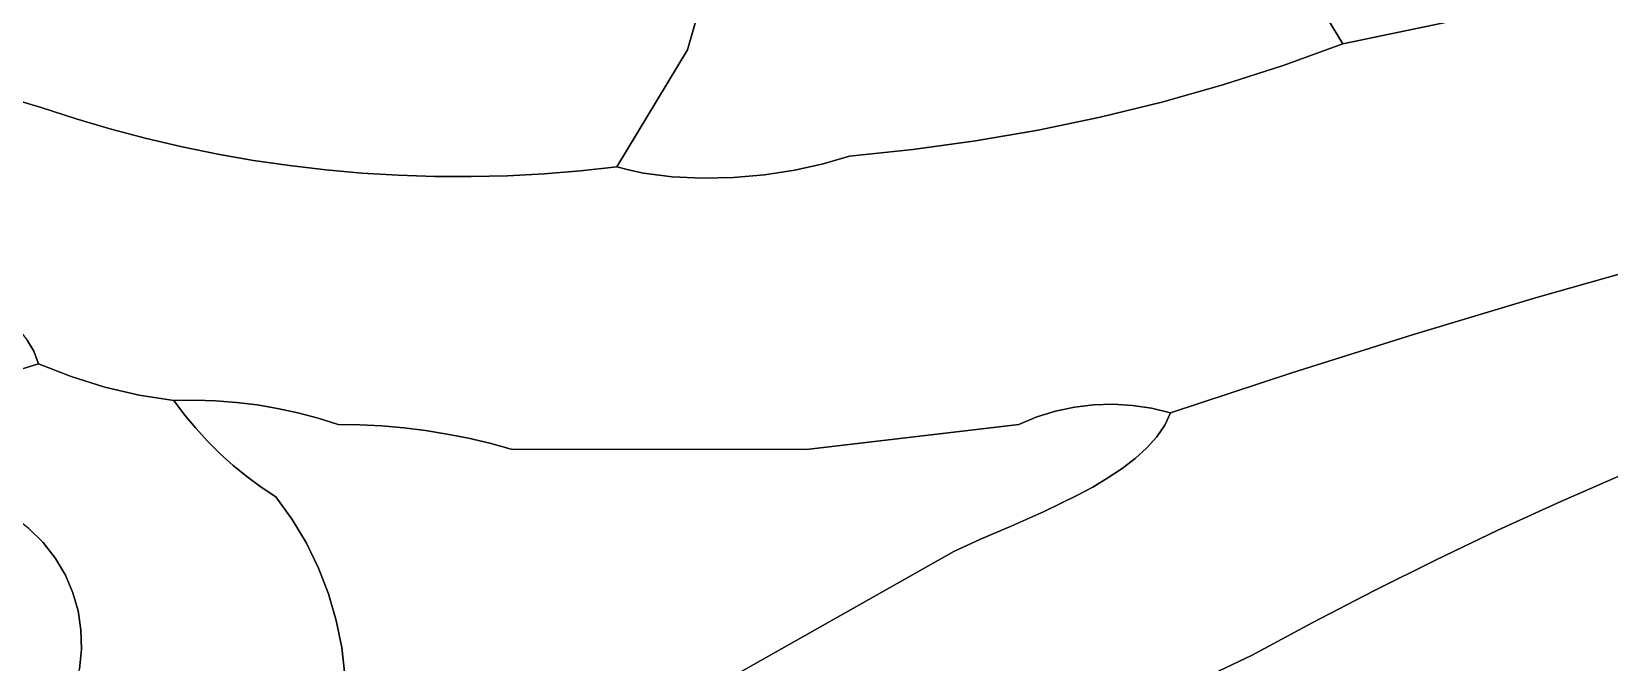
# Model space of a CAD drawing. Header units: inches. Extents: x 37.2 to 70.6, y 17.4 to 61.6.
# Drawn here: x 48.581 to 52.745, y 31.117 to 32.782 of the extents above; entities that cross this region are included whole.
import ezdxf

# ---------------------------------------------------------------- set-up
doc = ezdxf.new("R2010")
doc.units = ezdxf.units.IN
doc.layers.add('SURFACES_FOR_SKETCHUP', color=7, linetype='Continuous')

msp = doc.modelspace()

# ---------------------------------------------------------------- linework, layer by layer
at = {"layer": 'SURFACES_FOR_SKETCHUP'}
for points, invisible_edges in [([(49.7392, 33.1795), (50.3124, 32.7341), (49.8154, 33.2268)], 3), ([(50.3124, 32.7341), (50.3817, 32.9768), (49.8154, 33.2268)], 10), ([(49.6616, 33.1347), (49.9338, 32.407), (49.7392, 33.1795)], 3), ([(50.3124, 32.7341), (49.7392, 33.1795), (49.9338, 32.407)], 11), ([(49.5826, 33.0925), (49.8376, 32.402), (49.6616, 33.1347)], 3), ([(49.9338, 32.407), (49.6616, 33.1347), (49.8376, 32.402)], 3), ([(50.3817, 32.9768), (50.7398, 32.4537), (51.0223, 33.1365)], 11), ([(50.7398, 32.4537), (50.9065, 32.4708), (51.0223, 33.1365)], 10), ([(51.0806, 33.0841), (51.0223, 33.1365), (50.9065, 32.4708)], 10), ([(49.5826, 33.0925), (49.5022, 33.0528), (49.7414, 32.3997)], 10), ([(49.7414, 32.3997), (49.8376, 32.402), (49.5826, 33.0925)], 10), ([(51.1405, 33.0374), (51.0806, 33.0841), (50.9065, 32.4708)], 10), ([(49.4533, 32.409), (49.4206, 33.0157), (49.3378, 32.9813)], 9), ([(49.5022, 33.0528), (49.4206, 33.0157), (49.5492, 32.4032)], 10), ([(49.4533, 32.409), (49.5492, 32.4032), (49.4206, 33.0157)], 10), ([(49.5492, 32.4032), (49.6452, 32.4), (49.5022, 33.0528)], 10), ([(49.6452, 32.4), (49.7414, 32.3997), (49.5022, 33.0528)], 10), ([(50.9065, 32.4708), (51.0724, 32.4936), (51.1405, 33.0374)], 10), ([(51.202, 32.9961), (51.1405, 33.0374), (51.0724, 32.4936)], 10), ([(49.2539, 32.9495), (49.3577, 32.4175), (49.3378, 32.9813)], 3), ([(49.4533, 32.409), (49.3378, 32.9813), (49.3577, 32.4175)], 3), ([(50.3124, 32.7341), (50.7398, 32.4537), (50.3817, 32.9768)], 3), ([(51.202, 32.9961), (51.0724, 32.4936), (51.2652, 32.9598)], 3), ([(49.1123, 32.913), (49.1672, 32.4425), (49.2539, 32.9495)], 3), ([(49.2623, 32.4287), (49.2539, 32.9495), (49.1672, 32.4425)], 3), ([(49.3577, 32.4175), (49.2539, 32.9495), (49.2623, 32.4287)], 3), ([(51.2372, 32.5222), (51.2652, 32.9598), (51.0724, 32.4936)], 3), ([(51.2652, 32.9598), (51.2372, 32.5222), (51.33, 32.9284)], 3), ([(48.9692, 32.8838), (49.0726, 32.4591), (49.1123, 32.913)], 3), ([(49.1672, 32.4425), (49.1123, 32.913), (49.0726, 32.4591)], 3), ([(51.401, 32.5565), (51.33, 32.9284), (51.2372, 32.5222)], 3), ([(51.3967, 32.9015), (51.33, 32.9284), (51.401, 32.5565)], 10), ([(51.4653, 32.8789), (51.3967, 32.9015), (51.401, 32.5565)], 10), ([(52.5359, 32.8533), (52.8736, 32.1716), (52.7846, 32.9269)], 3), ([(48.6163, 32.8496), (48.547, 32.8551), (48.4749, 32.6209)], 10), ([(48.6072, 32.5819), (48.6163, 32.8496), (48.4749, 32.6209)], 3), ([(48.6163, 32.8496), (48.6072, 32.5819), (48.6792, 32.8474)], 3), ([(48.8247, 32.8619), (48.6792, 32.8474), (48.699, 32.552)], 10), ([(48.699, 32.552), (48.7915, 32.5248), (48.8247, 32.8619)], 10), ([(48.7915, 32.5248), (48.8847, 32.5002), (48.8247, 32.8619)], 10), ([(48.9692, 32.8838), (48.8247, 32.8619), (48.8847, 32.5002)], 10), ([(48.9784, 32.4783), (48.9692, 32.8838), (48.8847, 32.5002)], 3), ([(49.0726, 32.4591), (48.9692, 32.8838), (48.9784, 32.4783)], 3), ([(51.401, 32.5565), (51.5634, 32.5964), (51.4653, 32.8789)], 10), ([(51.5357, 32.8602), (51.4653, 32.8789), (51.5634, 32.5964)], 10), ([(51.6082, 32.8452), (51.5357, 32.8602), (51.5634, 32.5964)], 10), ([(52.0415, 32.75), (52.5359, 32.8533), (52.0022, 32.8149)], 2), ([(52.0415, 32.75), (52.5499, 32.0796), (52.5359, 32.8533)], 3), ([(52.8736, 32.1716), (52.5359, 32.8533), (52.5499, 32.0796)], 3), ([(48.6072, 32.5819), (48.699, 32.552), (48.6792, 32.8474)], 10), ([(51.5634, 32.5964), (51.7244, 32.642), (51.6082, 32.8452)], 10), ([(51.6827, 32.8335), (51.6082, 32.8452), (51.7244, 32.642)], 10), ([(51.7593, 32.8249), (51.6827, 32.8335), (51.7244, 32.642)], 10), ([(51.8838, 32.6932), (51.7593, 32.8249), (51.7244, 32.642)], 3), ([(51.7593, 32.8249), (51.8838, 32.6932), (51.838, 32.8192)], 3), ([(51.838, 32.8192), (51.8838, 32.6932), (51.919, 32.8159)], 3), ([(52.0415, 32.75), (51.919, 32.8159), (51.8838, 32.6932)], 3), ([(52.0415, 32.75), (52.0022, 32.8149), (51.919, 32.8159)], 8), ([(50.0299, 32.4148), (50.3124, 32.7341), (49.9338, 32.407)], 3), ([(50.0299, 32.4148), (50.1259, 32.4253), (50.3124, 32.7341)], 8), ([(50.3124, 32.7341), (50.1259, 32.4253), (50.1601, 32.4163)], 8), ([(50.1601, 32.4163), (50.196, 32.409), (50.3124, 32.7341)], 10), ([(50.272, 32.3992), (50.3124, 32.7341), (50.196, 32.409)], 3), ([(50.3519, 32.3955), (50.3124, 32.7341), (50.272, 32.3992)], 3), ([(50.595, 32.4166), (50.6704, 32.4331), (50.3124, 32.7341)], 10), ([(50.4337, 32.3974), (50.3124, 32.7341), (50.3519, 32.3955)], 3), ([(50.5154, 32.4045), (50.595, 32.4166), (50.3124, 32.7341)], 10), ([(50.5154, 32.4045), (50.3124, 32.7341), (50.4337, 32.3974)], 3), ([(50.7398, 32.4537), (50.3124, 32.7341), (50.6704, 32.4331)], 3), ([(51.8838, 32.6932), (52.2275, 31.983), (52.0415, 32.75)], 3), ([(52.5499, 32.0796), (52.0415, 32.75), (52.2275, 31.983)], 3), ([(51.7244, 32.642), (51.9065, 31.8818), (51.8838, 32.6932)], 3), ([(52.2275, 31.983), (51.8838, 32.6932), (51.9065, 31.8818)], 3), ([(51.5634, 32.5964), (51.9065, 31.8818), (51.7244, 32.642)], 3), ([(48.4749, 32.6209), (48.3983, 32.0708), (48.6072, 32.5819)], 3), ([(48.4329, 32.0646), (48.6072, 32.5819), (48.3983, 32.0708)], 3), ([(48.4656, 32.0536), (48.6072, 32.5819), (48.4329, 32.0646)], 3), ([(48.699, 32.552), (48.6072, 32.5819), (48.4656, 32.0536)], 10), ([(51.5634, 32.5964), (51.401, 32.5565), (51.5368, 31.7881)], 10), ([(51.9065, 31.8818), (51.5634, 32.5964), (51.5368, 31.7881)], 11), ([(48.4656, 32.0536), (48.496, 32.0381), (48.699, 32.552)], 10), ([(48.7915, 32.5248), (48.699, 32.552), (48.496, 32.0381)], 10), ([(48.496, 32.0381), (48.5238, 32.0185), (48.7915, 32.5248)], 10), ([(48.5238, 32.0185), (48.5486, 31.9951), (48.7915, 32.5248)], 10), ([(48.8847, 32.5002), (48.7915, 32.5248), (48.5486, 31.9951)], 10), ([(51.0724, 32.4936), (51.2832, 31.7804), (51.2372, 32.5222)], 3), ([(51.2372, 32.5222), (51.3839, 31.7972), (51.401, 32.5565)], 3), ([(51.3333, 31.7911), (51.2372, 32.5222), (51.2832, 31.7804)], 3), ([(51.3839, 31.7972), (51.2372, 32.5222), (51.3333, 31.7911)], 3), ([(51.4349, 31.7987), (51.401, 32.5565), (51.3839, 31.7972)], 3), ([(51.486, 31.7957), (51.5368, 31.7881), (51.401, 32.5565)], 10), ([(51.4349, 31.7987), (51.486, 31.7957), (51.401, 32.5565)], 10), ([(48.5486, 31.9951), (48.5698, 31.9683), (48.8847, 32.5002)], 10), ([(48.7749, 31.8439), (48.8847, 32.5002), (48.5698, 31.9683)], 11), ([(48.8847, 32.5002), (48.7749, 31.8439), (48.9784, 32.4783)], 3), ([(48.8653, 31.8228), (48.9784, 32.4783), (48.7749, 31.8439)], 3), ([(48.9784, 32.4783), (48.8653, 31.8228), (49.0726, 32.4591)], 3), ([(50.9065, 32.4708), (51.1864, 31.7457), (51.0724, 32.4936)], 3), ([(51.2342, 31.7653), (51.0724, 32.4936), (51.1864, 31.7457)], 3), ([(51.2832, 31.7804), (51.0724, 32.4936), (51.2342, 31.7653)], 3), ([(48.8653, 31.8228), (48.9571, 31.8084), (49.0726, 32.4591)], 10), ([(49.0122, 31.8093), (49.0726, 32.4591), (48.9571, 31.8084)], 3), ([(49.0672, 31.8077), (49.0726, 32.4591), (49.0122, 31.8093)], 3), ([(49.0726, 32.4591), (49.0672, 31.8077), (49.1672, 32.4425)], 3), ([(49.1219, 31.8036), (49.1672, 32.4425), (49.0672, 31.8077)], 3), ([(49.1672, 32.4425), (49.1219, 31.8036), (49.2623, 32.4287)], 3), ([(50.595, 32.4166), (50.6263, 31.6797), (50.6704, 32.4331)], 3), ([(51.1864, 31.7457), (50.9065, 32.4708), (50.6263, 31.6797)], 3), ([(50.7398, 32.4537), (50.6263, 31.6797), (50.9065, 32.4708)], 3), ([(50.6704, 32.4331), (50.6263, 31.6797), (50.7398, 32.4537)], 3), ([(49.1765, 31.797), (49.2623, 32.4287), (49.1219, 31.8036)], 3), ([(49.2306, 31.7879), (49.2623, 32.4287), (49.1765, 31.797)], 3), ([(49.3577, 32.4175), (49.2623, 32.4287), (49.2306, 31.7879)], 10), ([(49.2306, 31.7879), (49.2843, 31.7763), (49.3577, 32.4175)], 10), ([(49.4533, 32.409), (49.3577, 32.4175), (49.2843, 31.7763)], 10), ([(49.2843, 31.7763), (49.3375, 31.7622), (49.4533, 32.409)], 10), ([(49.3375, 31.7622), (49.448, 31.7447), (49.4533, 32.409)], 11), ([(49.4533, 32.409), (49.448, 31.7447), (49.5492, 32.4032)], 3), ([(49.5058, 31.7417), (49.5492, 32.4032), (49.448, 31.7447)], 3), ([(49.5634, 31.7365), (49.5492, 32.4032), (49.5058, 31.7417)], 3), ([(49.5492, 32.4032), (49.5634, 31.7365), (49.6452, 32.4)], 3), ([(49.6207, 31.7294), (49.6452, 32.4), (49.5634, 31.7365)], 3), ([(49.7414, 32.3997), (49.6452, 32.4), (49.6207, 31.7294)], 10), ([(49.6207, 31.7294), (49.6778, 31.7202), (49.7414, 32.3997)], 10), ([(49.6778, 31.7202), (49.7345, 31.709), (49.7414, 32.3997)], 10), ([(49.7345, 31.709), (49.7908, 31.6958), (49.8376, 32.402)], 10), ([(49.8376, 32.402), (49.7414, 32.3997), (49.7345, 31.709)], 10), ([(49.7908, 31.6958), (49.8467, 31.6805), (49.9338, 32.407)], 10), ([(49.9338, 32.407), (49.8376, 32.402), (49.7908, 31.6958)], 10), ([(50.196, 32.409), (50.0299, 32.4148), (49.8467, 31.6805)], 11), ([(49.9338, 32.407), (49.8467, 31.6805), (50.0299, 32.4148)], 3), ([(50.272, 32.3992), (50.196, 32.409), (49.8467, 31.6805)], 10), ([(50.6263, 31.6797), (50.272, 32.3992), (49.8467, 31.6805)], 3), ([(50.1601, 32.4163), (50.1259, 32.4253), (50.0299, 32.4148)], 8), ([(50.1601, 32.4163), (50.0299, 32.4148), (50.196, 32.409)], 3), ([(50.272, 32.3992), (50.6263, 31.6797), (50.3519, 32.3955)], 3), ([(50.3519, 32.3955), (50.6263, 31.6797), (50.4337, 32.3974)], 3), ([(50.4337, 32.3974), (50.6263, 31.6797), (50.5154, 32.4045)], 3), ([(50.5154, 32.4045), (50.6263, 31.6797), (50.595, 32.4166)], 3), ([(52.5499, 32.0796), (52.9516, 31.6856), (52.8736, 32.1716)], 3), ([(52.2275, 31.983), (52.6165, 31.5419), (52.5499, 32.0796)], 3), ([(52.7835, 31.6151), (52.5499, 32.0796), (52.6165, 31.5419)], 3), ([(52.9516, 31.6856), (52.5499, 32.0796), (52.7835, 31.6151)], 3), ([(51.9065, 31.8818), (52.2862, 31.3873), (52.2275, 31.983)], 3), ([(52.6165, 31.5419), (52.2275, 31.983), (52.4507, 31.466)], 3), ([(52.4507, 31.466), (52.2275, 31.983), (52.2862, 31.3873)], 3), ([(48.587, 31.9384), (48.5698, 31.9683), (48.5541, 31.8916)], 10), ([(48.5999, 31.9058), (48.587, 31.9384), (48.5541, 31.8916)], 2), ([(48.587, 31.9384), (48.6863, 31.8716), (48.5698, 31.9683)], 3), ([(48.7749, 31.8439), (48.5698, 31.9683), (48.6863, 31.8716)], 3), ([(48.587, 31.9384), (48.5999, 31.9058), (48.6863, 31.8716)], 8), ([(48.5541, 31.8916), (48.4738, 31.5437), (48.6863, 31.8716)], 11), ([(48.6863, 31.8716), (48.5999, 31.9058), (48.5541, 31.8916)], 8), ([(48.5266, 31.5097), (48.6863, 31.8716), (48.4738, 31.5437)], 3), ([(48.6863, 31.8716), (48.5266, 31.5097), (48.7749, 31.8439)], 3), ([(51.5368, 31.7881), (51.5869, 31.7759), (51.9065, 31.8818)], 8), ([(51.5869, 31.7759), (51.5714, 31.7435), (51.9065, 31.8818)], 2), ([(51.9065, 31.8818), (51.5714, 31.7435), (51.9608, 31.2219)], 11), ([(52.1228, 31.306), (51.9065, 31.8818), (51.9608, 31.2219)], 3), ([(52.2862, 31.3873), (51.9065, 31.8818), (52.1228, 31.306)], 3), ([(48.5726, 31.4728), (48.7749, 31.8439), (48.5266, 31.5097)], 3), ([(48.6119, 31.4334), (48.7749, 31.8439), (48.5726, 31.4728)], 3), ([(48.7749, 31.8439), (48.6119, 31.4334), (48.8653, 31.8228)], 3), ([(48.8653, 31.8228), (48.6119, 31.4334), (49.0146, 31.7352)], 11), ([(48.985, 31.7711), (48.9571, 31.8084), (48.8653, 31.8228)], 8), ([(48.985, 31.7711), (48.8653, 31.8228), (49.0146, 31.7352)], 3), ([(48.9571, 31.8084), (48.985, 31.7711), (49.0122, 31.8093)], 2), ([(48.985, 31.7711), (49.0146, 31.7352), (49.0122, 31.8093)], 10), ([(49.0672, 31.8077), (49.0122, 31.8093), (49.0146, 31.7352)], 10), ([(49.046, 31.7009), (49.0672, 31.8077), (49.0146, 31.7352)], 3), ([(49.1219, 31.8036), (49.0672, 31.8077), (49.046, 31.7009)], 10), ([(49.079, 31.6681), (49.1219, 31.8036), (49.046, 31.7009)], 3), ([(49.1765, 31.797), (49.1219, 31.8036), (49.079, 31.6681)], 10), ([(49.079, 31.6681), (49.1135, 31.6371), (49.1765, 31.797)], 10), ([(49.1765, 31.797), (49.1135, 31.6371), (49.2306, 31.7879)], 3), ([(49.1135, 31.6371), (49.1496, 31.6077), (49.2306, 31.7879)], 10), ([(49.1871, 31.5802), (49.2306, 31.7879), (49.1496, 31.6077)], 3), ([(49.2306, 31.7879), (49.1871, 31.5802), (49.2843, 31.7763)], 3), ([(49.1871, 31.5802), (49.226, 31.5545), (49.2843, 31.7763)], 10), ([(49.3375, 31.7622), (49.2843, 31.7763), (49.226, 31.5545)], 10), ([(51.2832, 31.7804), (51.2342, 31.7653), (51.3397, 31.5576)], 10), ([(51.3333, 31.7911), (51.2832, 31.7804), (51.3815, 31.5803)], 10), ([(51.3397, 31.5576), (51.3815, 31.5803), (51.2832, 31.7804)], 10), ([(51.3839, 31.7972), (51.3333, 31.7911), (51.4215, 31.6041)], 10), ([(51.3815, 31.5803), (51.4215, 31.6041), (51.3333, 31.7911)], 10), ([(51.4349, 31.7987), (51.3839, 31.7972), (51.459, 31.6292)], 10), ([(51.4215, 31.6041), (51.459, 31.6292), (51.3839, 31.7972)], 10), ([(51.486, 31.7957), (51.4349, 31.7987), (51.4934, 31.6556)], 10), ([(51.459, 31.6292), (51.4934, 31.6556), (51.4349, 31.7987)], 10), ([(51.5368, 31.7881), (51.486, 31.7957), (51.5502, 31.7127)], 10), ([(51.4934, 31.6556), (51.524, 31.6834), (51.486, 31.7957)], 10), ([(51.524, 31.6834), (51.5502, 31.7127), (51.486, 31.7957)], 10), ([(51.5869, 31.7759), (51.5368, 31.7881), (51.5714, 31.7435)], 2), ([(51.5502, 31.7127), (51.5714, 31.7435), (51.5368, 31.7881)], 10), ([(48.6119, 31.4334), (48.6445, 31.3915), (49.0146, 31.7352)], 10), ([(49.046, 31.7009), (49.0146, 31.7352), (48.6445, 31.3915)], 10), ([(49.3901, 31.7457), (49.3375, 31.7622), (49.226, 31.5545)], 10), ([(49.3901, 31.7457), (49.226, 31.5545), (49.2692, 31.4947)], 9), ([(49.3901, 31.7457), (49.2692, 31.4947), (49.448, 31.7447)], 3), ([(49.3068, 31.4319), (49.448, 31.7447), (49.2692, 31.4947)], 3), ([(49.448, 31.7447), (49.3068, 31.4319), (49.5058, 31.7417)], 3), ([(49.5058, 31.7417), (49.3068, 31.4319), (49.5634, 31.7365)], 3), ([(49.3389, 31.3662), (49.5634, 31.7365), (49.3068, 31.4319)], 3), ([(49.3375, 31.7622), (49.3901, 31.7457), (49.448, 31.7447)], 8), ([(49.5634, 31.7365), (49.3389, 31.3662), (49.6207, 31.7294)], 3), ([(49.6207, 31.7294), (49.3389, 31.3662), (49.6778, 31.7202)], 3), ([(50.6263, 31.6797), (51.0146, 31.4099), (51.1864, 31.7457)], 3), ([(51.0854, 31.4423), (51.1864, 31.7457), (51.0146, 31.4099)], 3), ([(51.0854, 31.4423), (51.1666, 31.4773), (51.1864, 31.7457)], 10), ([(51.1666, 31.4773), (51.253, 31.5155), (51.1864, 31.7457)], 10), ([(51.2342, 31.7653), (51.1864, 31.7457), (51.3397, 31.5576)], 10), ([(51.253, 31.5155), (51.3397, 31.5576), (51.1864, 31.7457)], 10), ([(51.5502, 31.7127), (51.9608, 31.2219), (51.5714, 31.7435)], 3), ([(48.6445, 31.3915), (48.6707, 31.3474), (49.046, 31.7009)], 10), ([(49.079, 31.6681), (49.046, 31.7009), (48.6707, 31.3474)], 10), ([(49.3651, 31.2982), (49.6778, 31.7202), (49.3389, 31.3662)], 3), ([(49.6778, 31.7202), (49.3651, 31.2982), (49.7345, 31.709)], 3), ([(49.7908, 31.6958), (49.7345, 31.709), (49.3651, 31.2982)], 10), ([(49.3854, 31.2282), (49.7908, 31.6958), (49.3651, 31.2982)], 3), ([(49.8467, 31.6805), (49.7908, 31.6958), (49.3854, 31.2282)], 10), ([(51.4934, 31.6556), (51.8001, 31.1353), (51.524, 31.6834)], 3), ([(51.524, 31.6834), (51.9608, 31.2219), (51.5502, 31.7127)], 3), ([(51.9608, 31.2219), (51.524, 31.6834), (51.8001, 31.1353)], 3), ([(49.079, 31.6681), (48.6707, 31.3474), (49.1135, 31.6371)], 3), ([(49.3997, 31.1566), (49.8467, 31.6805), (49.3854, 31.2282)], 3), ([(49.8467, 31.6805), (49.3997, 31.1566), (49.7485, 30.6951)], 11), ([(50.6263, 31.6797), (49.8467, 31.6805), (49.7485, 30.6951)], 10), ([(51.0146, 31.4099), (50.6263, 31.6797), (49.7485, 30.6951)], 3), ([(51.459, 31.6292), (51.8001, 31.1353), (51.4934, 31.6556)], 3), ([(48.6905, 31.3012), (49.1135, 31.6371), (48.6707, 31.3474)], 3), ([(49.1135, 31.6371), (48.6905, 31.3012), (49.1496, 31.6077)], 3), ([(48.704, 31.2531), (49.1496, 31.6077), (48.6905, 31.3012)], 3), ([(49.1496, 31.6077), (48.704, 31.2531), (49.1871, 31.5802)], 3), ([(51.3815, 31.5803), (51.6242, 31.0551), (51.4215, 31.6041)], 3), ([(51.4215, 31.6041), (51.7147, 31.0951), (51.459, 31.6292)], 3), ([(51.7147, 31.0951), (51.4215, 31.6041), (51.6242, 31.0551)], 3), ([(51.8001, 31.1353), (51.459, 31.6292), (51.7147, 31.0951)], 3), ([(52.6165, 31.5419), (52.8562, 31.0287), (52.7835, 31.6151)], 3), ([(49.1871, 31.5802), (48.704, 31.2531), (49.2692, 31.4947)], 11), ([(49.2692, 31.4947), (49.226, 31.5545), (49.1871, 31.5802)], 8), ([(51.3397, 31.5576), (51.6242, 31.0551), (51.3815, 31.5803)], 3), ([(51.253, 31.5155), (51.5315, 31.0138), (51.3397, 31.5576)], 3), ([(51.6242, 31.0551), (51.3397, 31.5576), (51.5315, 31.0138)], 3), ([(52.4507, 31.466), (52.7109, 31.0126), (52.6165, 31.5419)], 3), ([(52.8562, 31.0287), (52.6165, 31.5419), (52.7109, 31.0126)], 3), ([(49.3068, 31.4319), (49.2692, 31.4947), (48.704, 31.2531)], 10), ([(51.0854, 31.4423), (51.3505, 30.9215), (51.1666, 31.4773)], 3), ([(51.1666, 31.4773), (51.4393, 30.9697), (51.253, 31.5155)], 3), ([(51.4393, 30.9697), (51.1666, 31.4773), (51.3505, 30.9215)], 3), ([(51.5315, 31.0138), (51.253, 31.5155), (51.4393, 30.9697)], 3), ([(47.8846, 31.1674), (48.7128, 31.1519), (48.5726, 31.4728)], 11), ([(48.6119, 31.4334), (48.5726, 31.4728), (48.7128, 31.1519)], 10), ([(51.0146, 31.4099), (51.3083, 30.8953), (51.0854, 31.4423)], 3), ([(51.3505, 30.9215), (51.0854, 31.4423), (51.3083, 30.8953)], 3), ([(52.2862, 31.3873), (52.5659, 30.9939), (52.4507, 31.466)], 3), ([(52.7109, 31.0126), (52.4507, 31.466), (52.5659, 30.9939)], 3), ([(48.7128, 31.1519), (48.7114, 31.2033), (48.6119, 31.4334)], 10), ([(48.6119, 31.4334), (48.7114, 31.2033), (48.6445, 31.3915)], 3), ([(48.7114, 31.2033), (49.3068, 31.4319), (48.704, 31.2531)], 3), ([(49.3389, 31.3662), (49.3068, 31.4319), (48.7114, 31.2033)], 10), ([(49.7485, 30.6951), (51.1324, 30.737), (51.0146, 31.4099)], 3), ([(51.2298, 30.838), (51.0146, 31.4099), (51.1943, 30.8065)], 3), ([(51.1943, 30.8065), (51.0146, 31.4099), (51.1617, 30.7729)], 3), ([(51.2679, 30.8675), (51.0146, 31.4099), (51.2298, 30.838)], 3), ([(51.3083, 30.8953), (51.0146, 31.4099), (51.2679, 30.8675)], 3), ([(51.1617, 30.7729), (51.0146, 31.4099), (51.1324, 30.737)], 3), ([(48.6707, 31.3474), (48.6445, 31.3915), (48.704, 31.2531)], 10), ([(48.704, 31.2531), (48.6445, 31.3915), (48.7114, 31.2033)], 3), ([(49.3389, 31.3662), (48.7114, 31.2033), (49.3651, 31.2982)], 3), ([(52.1228, 31.306), (52.2771, 30.9487), (52.2862, 31.3873)], 3), ([(52.4213, 30.9726), (52.2862, 31.3873), (52.2771, 30.9487)], 3), ([(52.5659, 30.9939), (52.2862, 31.3873), (52.4213, 30.9726)], 3), ([(48.704, 31.2531), (48.6905, 31.3012), (48.6707, 31.3474)], 8), ([(48.7128, 31.1519), (49.3651, 31.2982), (48.7114, 31.2033)], 3), ([(49.3651, 31.2982), (48.7128, 31.1519), (49.3854, 31.2282)], 3), ([(51.9608, 31.2219), (52.1334, 30.9222), (52.1228, 31.306)], 3), ([(52.2771, 30.9487), (52.1228, 31.306), (52.1334, 30.9222)], 3), ([(49.3854, 31.2282), (48.7128, 31.1519), (49.3997, 31.1566)], 3), ([(51.8001, 31.1353), (51.9902, 30.8931), (51.9608, 31.2219)], 3), ([(52.1334, 30.9222), (51.9608, 31.2219), (51.9902, 30.8931)], 3), ([(48.698, 31.0453), (47.8846, 31.1674), (48.4028, 30.7391)], 11), ([(48.7083, 31.0992), (48.7128, 31.1519), (47.8846, 31.1674)], 10), ([(48.7083, 31.0992), (47.8846, 31.1674), (48.698, 31.0453)], 3), ([(49.3997, 31.1566), (48.7083, 31.0992), (49.4078, 31.0838)], 3), ([(48.7128, 31.1519), (48.7083, 31.0992), (49.3997, 31.1566)], 10), ([(49.4078, 31.0838), (49.7485, 30.6951), (49.3997, 31.1566)], 3), ([(51.8001, 31.1353), (51.7147, 31.0951), (51.8475, 30.8615)], 10), ([(51.8475, 30.8615), (51.9902, 30.8931), (51.8001, 31.1353)], 10)]:
    msp.add_3dface(points, dxfattribs=dict(at, invisible_edges=invisible_edges))

doc.saveas('drawing.dxf')
